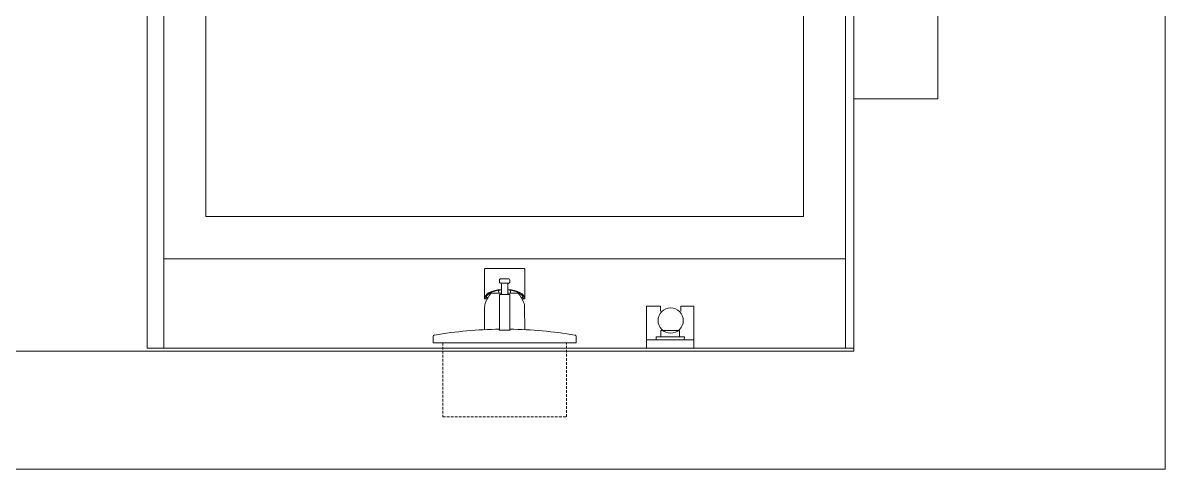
# Model space of a CAD drawing. Header units: centimetres. Extents: x 2956 to 3877, y -643 to -349.
# Drawn here: x 3508.9 to 3644.7, y -615.8 to -562.7 of the extents above; entities that cross this region are included whole.
import ezdxf

# ---------------------------------------------------------------- set-up
doc = ezdxf.new("R2010")
doc.units = ezdxf.units.CM
doc.linetypes.add('4+1 TİP 1$0$4+1 TİP 1$0$HIDDEN2', pattern=[4.7625, 3.175, -1.5875])
doc.layers.get('0').update_dxf_attribs({"lineweight": 0})

# ---------------------------------------------------------------- blocks, each defined once
blk = doc.blocks.new('4+1 TİP 1$0$4+1 TİP 1$0$A$C686F68C6')
for p, q in [((0, 88.4), (0, 81.1)), ((170, 88.4), (0, 88.4)), ((170, 88.4), (170, 81.1)), ((61.2, 46.2), (61, 72.8)), ((79, 31.2), (79, 73.2)), ((91, 31.2), (91, 73.2)), ((108.8, 46.2), (109, 72.8)), ((61, 36), (61, 1.4)), ((64.4, 36), (61, 36)), ((62.8, 35.2), (62.8, 35.1)), ((62.8, 35.1), (62.8, 35)), ((62.9, 34.5), (62.9, 34.6)), ((63, 34.5), (65.4, 34.5)), ((81.2, 29.4), (69, 29.4)), ((78, 29.4), (77.9, 26)), ((79, 31.2), (91, 31.2)), ((81.2, 18.6), (81.2, 31.2)), ((88.7, 18.6), (88.7, 31.2)), ((88.7, 29.4), (101, 29.4)), ((92, 29.4), (92.1, 26)), ((104.6, 34.5), (107, 34.5)), ((109, 36), (105.6, 36)), ((107.1, 34.6), (107.1, 34.5)), ((107.2, 35.1), (107.2, 35.2)), ((107.2, 35), (107.2, 35.1)), ((109, 36), (109, 1.4)), ((79, 13.6), (79, 16.6)), ((90, 17.6), (80, 17.6)), ((91, 13.6), (91, 16.6)), ((62, 0.1), (62.4, 0)), ((62.4, 0), (107.6, 0)), ((80, 12.6), (90, 12.6)), ((107.6, 0), (108, 0.1))]:
    blk.add_line(p, q)
at = {"linetype": '4+1 TİP 1$0$4+1 TİP 1$0$HIDDEN2'}
blk.add_lwpolyline([(11.5, 88.4), (158.5, 88.4), (158.5, 176.3), (11.5, 176.3)], close=True, dxfattribs=at)
for points in [[(78.5, 73.1), (78.5, 73.1), (78.6, 73.1), (78.6, 73.1), (78.8, 73.2), (78.9, 73.2), (79.1, 73.2), (79.3, 73.2), (79.5, 73.3), (79.8, 73.3), (80.1, 73.3), (80.5, 73.3), (80.8, 73.3), (81.2, 73.4), (81.7, 73.4), (82.1, 73.4), (82.6, 73.4), (83.1, 73.4), (83.7, 73.4), (84.2, 73.4), (84.8, 73.4)], [(84.8, 73.4), (85.2, 73.4), (85.8, 73.4), (86.3, 73.4), (86.9, 73.4), (87.4, 73.4), (87.9, 73.4), (88.3, 73.4), (88.8, 73.4), (89.2, 73.3), (89.5, 73.3), (89.9, 73.3), (90.2, 73.3), (90.5, 73.3), (90.7, 73.2), (90.9, 73.2), (91.1, 73.2), (91.3, 73.2), (91.4, 73.1), (91.4, 73.1), (91.5, 73.1)], [(61, 1.4), (61, 1.2), (61.1, 0.8), (61.4, 0.5), (61.7, 0.2), (62, 0.1), (62.4, 0)], [(107.6, 0), (108, 0.1), (108.3, 0.2), (108.6, 0.5), (108.9, 0.8), (109, 1.2), (109, 1.4)]]:
    blk.add_lwpolyline(points)
for centre, radius, start, end in [((2, 81.1), 2, 180, 260.4059), ((85, 572.2), 500, 260.4059, 269.3121), ((85, 572.2), 500, 270.6879, 279.5941), ((168, 81.1), 2, 279.5941, 0), ((77.2, 46.3), 16, 180.4, 202.5355), ((92.8, 46.3), 16, 337.4645, 359.6), ((99.4, 55.5), 40, 202.5355, 220.5987), ((67.8, 35.8), 5.08, 188.7578, 194.0963), ((70.6, 55.5), 40, 319.4013, 337.4645), ((102.2, 35.8), 5.08, 345.9066, 351.2426), ((80, 16.6), 1, 90, 180), ((80, 13.6), 1, 180, 270), ((80.2, 18.6), 1, 270, 0), ((89.7, 18.6), 1, 180, 270), ((90, 16.6), 1, 0, 90), ((90, 13.6), 1, 270, 0)]:
    blk.add_arc(centre, radius, start, end)
for centre, major_axis, ratio, start_param, end_param in [((85, 36), (24, 0), 0.466308, -3.141593, -1.72781), ((85, 37.8), (22.9, 0), 0.472676, -2.977255, -2.897636), ((85, 36), (24, 0), 0.466308, -1.413781, 0), ((85, 37.8), (22.9, 0), 0.472676, -0.243957, -0.164338)]:
    blk.add_ellipse(centre, major_axis=major_axis, ratio=ratio, start_param=start_param, end_param=end_param)
for points, knots in [([(62.9, 34.6), (63, 34.3), (63.2, 33.7), (63.6, 32.8), (64.2, 32), (65.3, 30.9), (66.9, 29.7), (69.2, 28.4), (71.9, 27.3), (74.9, 26.5), (78, 25.9), (80.1, 25.6), (81.2, 25.6)], [0, 0, 0, 0, 0.042775, 0.08766, 0.135246, 0.185903, 0.296856, 0.420379, 0.554821, 0.697693, 0.847106, 1, 1, 1, 1]), ([(88.8, 25.6), (89.9, 25.6), (92, 25.9), (95.1, 26.5), (98.1, 27.3), (100.8, 28.4), (103.1, 29.7), (104.7, 30.9), (105.8, 32), (106.4, 32.8), (106.8, 33.7), (107, 34.3), (107.1, 34.6)], [0, 0, 0, 0, 0.153467, 0.30253, 0.445492, 0.579816, 0.703287, 0.81418, 0.864812, 0.912377, 0.957243, 1, 1, 1, 1])]:
    blk.add_open_spline(points, degree=3, knots=knots)

msp = doc.modelspace()

# ---------------------------------------------------------------- linework, layer by layer
for p, q in [((3644.69, -363.76, -5082402.96), (3644.69, -615.76, -5082402.96)), ((3523.69, -459.76, -5082402.96), (3523.69, -601.4, -5082402.96)), ((3607.69, -459.76, -5082402.96), (3607.69, -601.76, -5082402.96)), ((3607.69, -459.76, -5082402.96), (3607.69, -601.4, -5082402.96)), ((3525.69, -461.76, -5082402.96), (3525.69, -601.4, -5082402.96)), ((3606.69, -601.4, -5082402.96), (3606.69, -461.76, -5082402.96)), ((3606.69, -461.76, -5082402.96), (3606.69, -601.4, -5082402.96)), ((3530.69, -466.75, -5082402.96), (3530.69, -585.76, -5082402.96)), ((3601.69, -585.76, -5082402.96), (3601.69, -466.75, -5082402.96)), ((3530.69, -585.76, -5082402.96), (3601.69, -585.76, -5082402.96)), ((3525.69, -590.76, -5082402.96), (3606.69, -590.76, -5082402.96)), ((3583.06, -600.4, -5082402.96), (3583.07, -596.4, -5082402.96)), ((3583.07, -596.4, -5082402.96), (3584.7, -596.4, -5082402.96)), ((3584.7, -596.4, -5082402.96), (3584.7, -597, -5082402.96)), ((3587.14, -596.4, -5082402.96), (3587.14, -597, -5082402.96)), ((3587.14, -596.4, -5082402.96), (3588.67, -596.41, -5082402.96)), ((3588.66, -600.41, -5082402.96), (3588.67, -596.41, -5082402.96)), ((3584.75, -599.27, -5082402.96), (3586.99, -599.27, -5082402.96)), ((3584.75, -599.27, -5082402.96), (3584.75, -600.06, -5082402.96)), ((3586.99, -599.27, -5082402.96), (3586.99, -600.06, -5082402.96)), ((3583.06, -600.4, -5082402.96), (3588.66, -600.41, -5082402.96)), ((3583.06, -600.4, -5082402.96), (3583.06, -601.4, -5082402.96)), ((3583.06, -600.4, -5082402.96), (3588.66, -600.41, -5082402.96)), ((3584.19, -600.06, -5082402.96), (3584.18, -600.4, -5082402.96)), ((3584.19, -600.06, -5082402.96), (3587.55, -600.06, -5082402.96)), ((3587.55, -600.06, -5082402.96), (3587.54, -600.4, -5082402.96)), ((3588.66, -600.41, -5082402.96), (3588.66, -601.41, -5082402.96)), ((3607.69, -601.76, -5082402.96), (3335.69, -601.76, -5082402.96)), ((3607.69, -601.4, -5082402.96), (3523.69, -601.4, -5082402.96)), ((3583.06, -601.4, -5082402.96), (3588.66, -601.41, -5082402.96)), ((3325.69, -615.76, -5082402.96), (3644.69, -615.76, -5082402.96))]:
    msp.add_line(p, q)
at = {"elevation": -5082402.96}
msp.add_lwpolyline([(3607.69, -571.76), (3617.69, -571.76), (3617.69, -489.76), (3607.69, -489.76)], close=True, dxfattribs=at)
msp.add_circle((3585.92, -598.11, -5082402.96), 1.5)

# ---------------------------------------------------------------- block references
at = {"xscale": 0.1, "yscale": 0.1, "zscale": 0.1, "rotation": 180}
msp.add_blockref('4+1 TİP 1$0$4+1 TİP 1$0$A$C686F68C6', (3574.69, -591.91, -5082402.96), dxfattribs=at)

doc.saveas('drawing.dxf')
